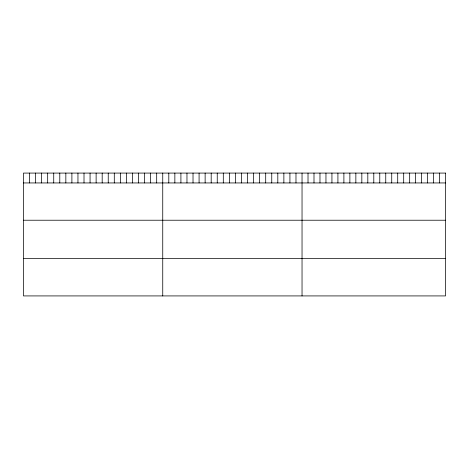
<?xml version="1.0" encoding="UTF-8"?>
<svg xmlns="http://www.w3.org/2000/svg" width="469" height="469" viewBox="0 0 469 469"><rect width="100%" height="100%" fill="white"/><g stroke="black" fill="none" stroke-linecap="round" stroke-linejoin="round"><path stroke-width="0.7" d="M23.45 182.945L445.55 182.945M23.45 220.225L445.55 220.225M23.45 258.642L445.55 258.642M439.57 173.079L439.57 182.945M433.591 173.079L433.591 182.945M427.611 173.079L427.611 182.945M421.631 173.079L421.631 182.945M415.651 173.079L415.651 182.945M409.671 173.079L409.671 182.945M403.692 173.079L403.692 182.945M397.712 173.079L397.712 182.945M391.732 173.079L391.732 182.945M385.753 173.079L385.753 182.945M379.773 173.079L379.773 182.945M373.793 173.079L373.793 182.945M367.813 173.079L367.813 182.945M361.834 173.079L361.834 182.945M355.854 173.079L355.854 182.945M349.874 173.079L349.874 182.945M343.894 173.079L343.894 182.945M337.915 173.079L337.915 182.945M331.935 173.079L331.935 182.945M325.955 173.079L325.955 182.945M319.975 173.079L319.975 182.945M313.996 173.079L313.996 182.945M308.016 173.079L308.016 182.945M302.036 173.079L302.036 295.921M295.98 173.079L295.98 182.945M289.924 173.079L289.924 182.945M283.868 173.079L283.868 182.945M277.812 173.079L277.812 182.945M271.756 173.079L271.756 182.945M265.7 173.079L265.7 182.945M259.644 173.079L259.644 182.945M253.588 173.079L253.588 182.945M247.532 173.079L247.532 182.945M241.476 173.079L241.476 182.945M235.42 173.079L235.42 182.945M229.359 173.079L229.359 182.945M223.303 173.079L223.303 182.945M217.247 173.079L217.247 182.945M211.191 173.079L211.191 182.945M205.135 173.079L205.135 182.945M199.079 173.079L199.079 182.945M193.023 173.079L193.023 182.945M186.967 173.079L186.967 182.945M180.911 173.079L180.911 182.945M174.855 173.079L174.855 182.945M168.799 173.079L168.799 182.945M162.743 173.079L162.743 295.921M156.687 173.079L156.687 182.945M150.631 173.079L150.631 182.945M144.575 173.079L144.575 182.945M138.519 173.079L138.519 182.945M132.463 173.079L132.463 182.945M126.407 173.079L126.407 182.945M120.351 173.079L120.351 182.945M114.295 173.079L114.295 182.945M108.239 173.079L108.239 182.945M102.183 173.079L102.183 182.945M96.127 173.079L96.127 182.945M90.066 173.079L90.066 182.945M84.01 173.079L84.01 182.945M77.954 173.079L77.954 182.945M71.898 173.079L71.898 182.945M65.842 173.079L65.842 182.945M59.786 173.079L59.786 182.945M53.73 173.079L53.73 182.945M47.674 173.079L47.674 182.945M41.618 173.079L41.618 182.945M35.562 173.079L35.562 182.945M29.506 173.079L29.506 182.945M445.55 173.079L23.45 173.079L23.45 295.921L445.55 295.921L445.55 173.079"/></g></svg>
